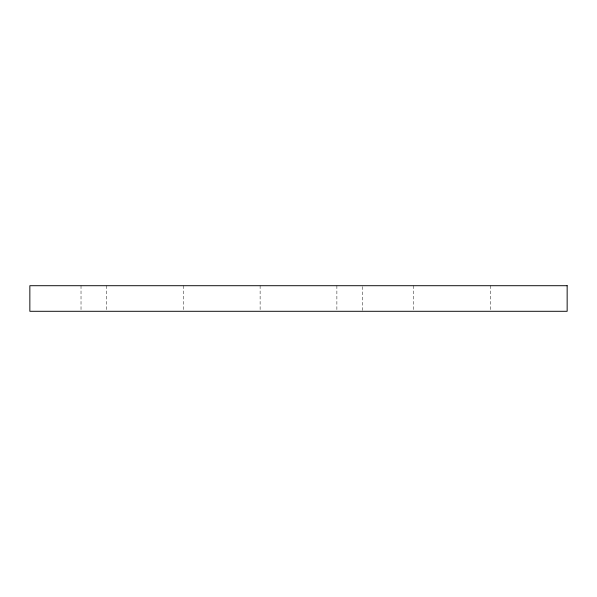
<?xml version="1.0" encoding="UTF-8"?>
<svg xmlns="http://www.w3.org/2000/svg" width="597" height="597" viewBox="0 0 597 597"><rect width="100%" height="100%" fill="white"/><g stroke="black" fill="none" stroke-linecap="round" stroke-linejoin="round"><path stroke-width="0.45" stroke-dasharray="2.98 2.24" d="M490.391 285.709L490.391 310.38M413.639 285.709L413.639 310.38M362.461 286.62L362.461 310.38M336.88 285.709L336.88 310.38M260.12 285.709L260.12 310.38M183.361 285.709L183.361 310.38M106.609 285.709L106.609 310.38M81.02 285.709L81.02 310.38"/><path stroke-width="0.9" d="M567.15 285.709L29.85 285.709L29.85 311.291L567.15 311.291L567.15 285.709"/></g></svg>
